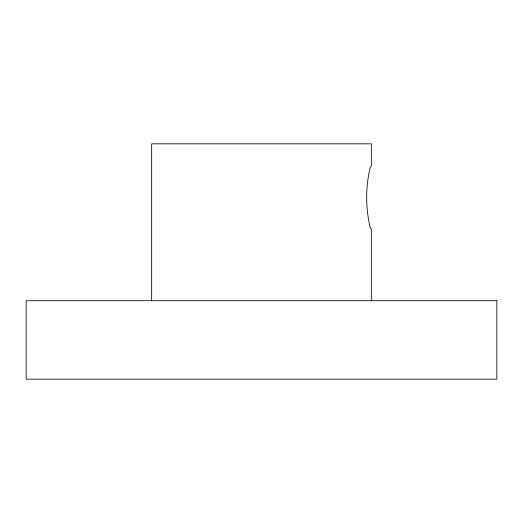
<?xml version="1.0" encoding="UTF-8"?>
<svg xmlns="http://www.w3.org/2000/svg" width="523" height="523" viewBox="0 0 523 523"><rect width="100%" height="100%" fill="white"/><g stroke="black" fill="none" stroke-linecap="round" stroke-linejoin="round"><path stroke-width="0.78" d="M371.33 300.725L371.33 228.897L370.258 227.832C365.479 208.023 365.479 187.012 370.258 167.21L371.33 166.137L371.33 143.825L151.67 143.825L151.67 300.725M496.85 300.725L26.15 300.725L26.15 379.175L496.85 379.175L496.85 300.725"/></g></svg>
